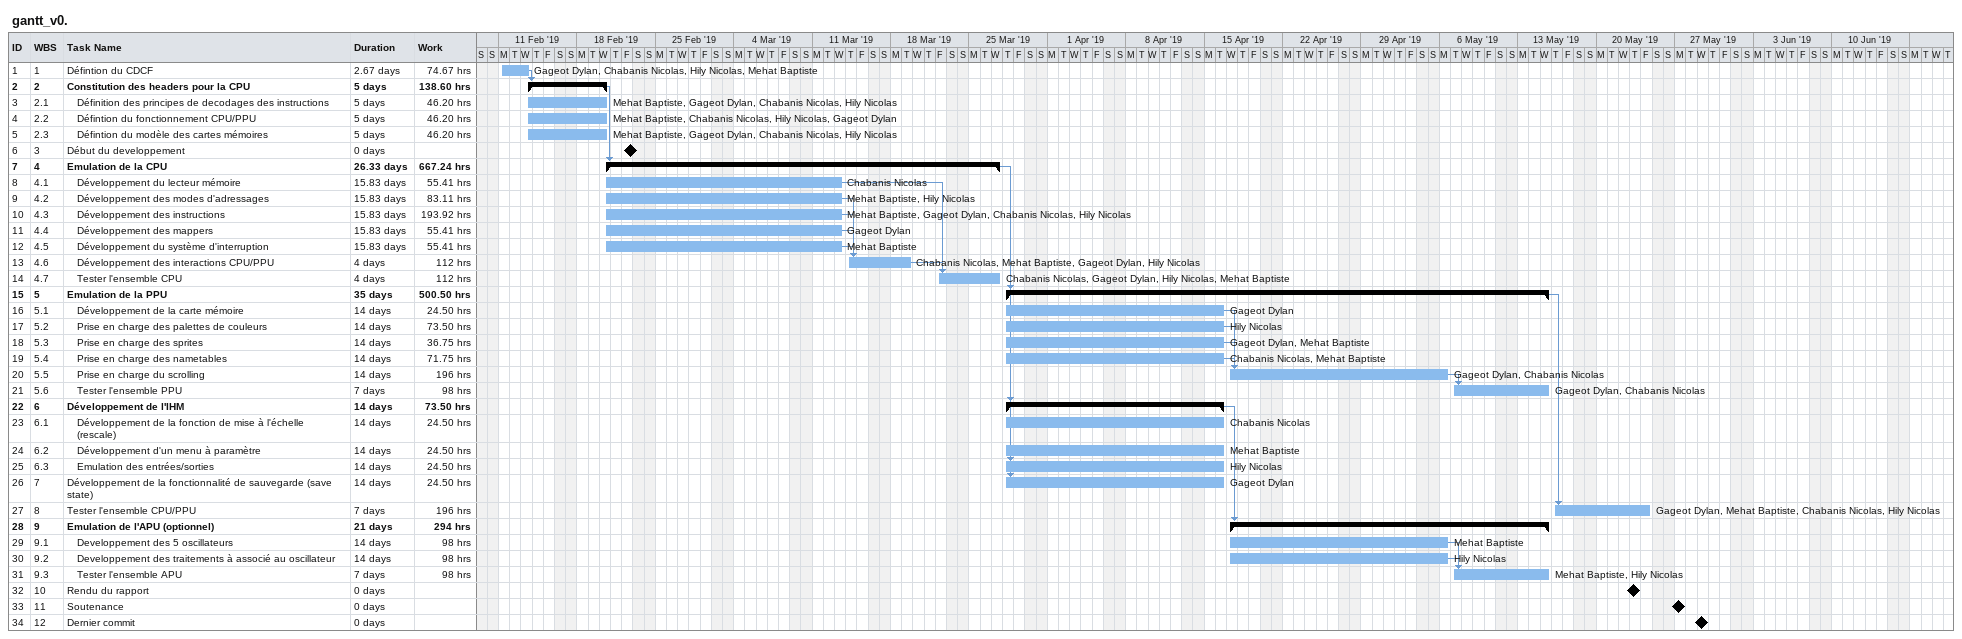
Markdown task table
gantt_v0.

| ID | WBS | Task | Duration | Start | Finish | Predecessors | Resources | Work (h) |
|---|---|---|---|---|---|---|---|---|
| 1 | 1 | Défintion du CDCF | 2.67d | 2019-02-11 | 2019-02-13 |  | Gageot Dylan, Chabanis Nicolas, Hily Nicolas, Mehat Baptiste | 74.67 |
| 2 | 2 | **Constitution des headers pour la CPU** | 5d | 2019-02-13 | 2019-02-20 | 1 |  | 138.60 |
| 3 | 2.1 | Définition des principes de decodages des instructions | 5d | 2019-02-13 | 2019-02-20 |  | Mehat Baptiste, Gageot Dylan, Chabanis Nicolas, Hily Nicolas | 46.20 |
| 4 | 2.2 | Défintion du fonctionnement CPU/PPU | 5d | 2019-02-13 | 2019-02-20 |  | Mehat Baptiste, Chabanis Nicolas, Hily Nicolas, Gageot Dylan | 46.20 |
| 5 | 2.3 | Défintion du modèle des cartes mémoires | 5d | 2019-02-13 | 2019-02-20 |  | Mehat Baptiste, Gageot Dylan, Chabanis Nicolas, Hily Nicolas | 46.20 |
| 6 | 3 | Début du developpement | 0d | 2019-02-22 | 2019-02-22 |  |  |  |
| 7 | 4 | **Emulation de la CPU** | 26.33d | 2019-02-20 | 2019-03-27 | 2 |  | 667.24 |
| 8 | 4.1 | Développement du lecteur mémoire | 15.83d | 2019-02-20 | 2019-03-13 |  | Chabanis Nicolas | 55.41 |
| 9 | 4.2 | Développement des modes d'adressages | 15.83d | 2019-02-20 | 2019-03-13 |  | Mehat Baptiste, Hily Nicolas | 83.11 |
| 10 | 4.3 | Développement des instructions | 15.83d | 2019-02-20 | 2019-03-13 |  | Mehat Baptiste, Gageot Dylan, Chabanis Nicolas, Hily Nicolas | 193.92 |
| 11 | 4.4 | Développement des mappers | 15.83d | 2019-02-20 | 2019-03-13 |  | Gageot Dylan | 55.41 |
| 12 | 4.5 | Développement du système d'interruption | 15.83d | 2019-02-20 | 2019-03-13 |  | Mehat Baptiste | 55.41 |
| 13 | 4.6 | Développement des interactions CPU/PPU | 4d | 2019-03-14 | 2019-03-19 | 12, 11, 10, 9 | Chabanis Nicolas, Mehat Baptiste, Gageot Dylan, Hily Nicolas | 112 |
| 14 | 4.7 | Tester l'ensemble CPU | 4d | 2019-03-22 | 2019-03-27 | 13, 8 | Chabanis Nicolas, Gageot Dylan, Hily Nicolas, Mehat Baptiste | 112 |
| 15 | 5 | **Emulation de la PPU** | 35d | 2019-03-28 | 2019-05-15 | 7 |  | 500.50 |
| 16 | 5.1 | Développement de la carte mémoire | 14d | 2019-03-28 | 2019-04-16 |  | Gageot Dylan | 24.50 |
| 17 | 5.2 | Prise en charge des palettes de couleurs | 14d | 2019-03-28 | 2019-04-16 |  | Hily Nicolas | 73.50 |
| 18 | 5.3 | Prise en charge des sprites | 14d | 2019-03-28 | 2019-04-16 |  | Gageot Dylan, Mehat Baptiste | 36.75 |
| 19 | 5.4 | Prise en charge des nametables | 14d | 2019-03-28 | 2019-04-16 |  | Chabanis Nicolas, Mehat Baptiste | 71.75 |
| 20 | 5.5 | Prise en charge du scrolling | 14d | 2019-04-17 | 2019-05-06 | 19, 18, 17, 16 | Gageot Dylan, Chabanis Nicolas | 196 |
| 21 | 5.6 | Tester l'ensemble PPU | 7d | 2019-05-07 | 2019-05-15 | 20 | Gageot Dylan, Chabanis Nicolas | 98 |
| 22 | 6 | **Développement de l'IHM** | 14d | 2019-03-28 | 2019-04-16 | 7 |  | 73.50 |
| 23 | 6.1 | Développement de la fonction de mise à l'échelle (rescale) | 14d | 2019-03-28 | 2019-04-16 |  | Chabanis Nicolas | 24.50 |
| 24 | 6.2 | Développement d'un menu à paramètre | 14d | 2019-03-28 | 2019-04-16 |  | Mehat Baptiste | 24.50 |
| 25 | 6.3 | Emulation des entrées/sorties | 14d | 2019-03-28 | 2019-04-16 | 7 | Hily Nicolas | 24.50 |
| 26 | 7 | Développement de la fonctionnalité de sauvegarde (save state) | 14d | 2019-03-28 | 2019-04-16 | 7 | Gageot Dylan | 24.50 |
| 27 | 8 | Tester l'ensemble CPU/PPU | 7d | 2019-05-16 | 2019-05-24 | 15 | Gageot Dylan, Mehat Baptiste, Chabanis Nicolas, Hily Nicolas | 196 |
| 28 | 9 | **Emulation de l'APU (optionnel)** | 21d | 2019-04-17 | 2019-05-15 | 22 |  | 294 |
| 29 | 9.1 | Developpement des 5 oscillateurs | 14d | 2019-04-17 | 2019-05-06 |  | Mehat Baptiste | 98 |
| 30 | 9.2 | Developpement des traitements à associé au oscillateur | 14d | 2019-04-17 | 2019-05-06 |  | Hily Nicolas | 98 |
| 31 | 9.3 | Tester l'ensemble APU | 7d | 2019-05-07 | 2019-05-15 | 30, 29 | Mehat Baptiste, Hily Nicolas | 98 |
| 32 | 10 | Rendu du rapport | 0d | 2019-05-23 | 2019-05-23 |  |  |  |
| 33 | 11 | Soutenance | 0d | 2019-05-27 | 2019-05-27 |  |  |  |
| 34 | 12 | Dernier commit | 0d | 2019-05-29 | 2019-05-29 |  |  |  |
